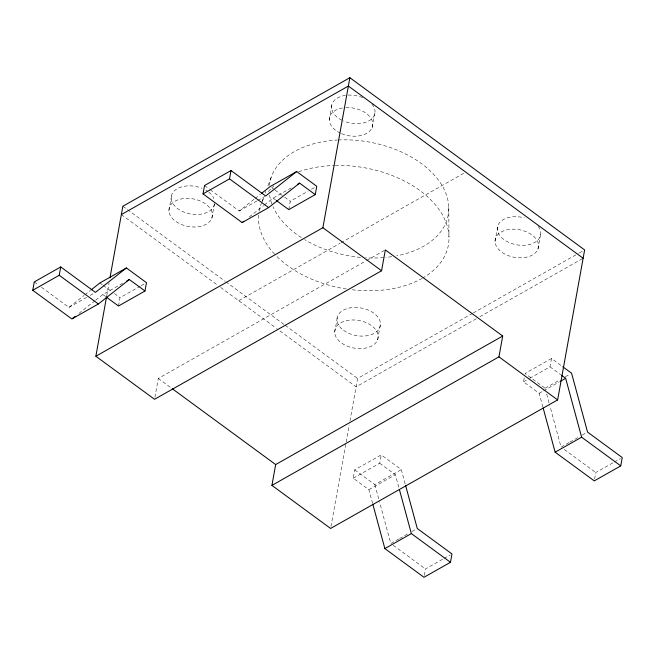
<?xml version="1.0" encoding="UTF-8"?>
<svg xmlns="http://www.w3.org/2000/svg" width="655" height="655" viewBox="0 0 655 655"><rect width="100%" height="100%" fill="white"/><g stroke="black" fill="none" stroke-linecap="round" stroke-linejoin="round"><path stroke-width="0.49" stroke-dasharray="3.27 2.46" d="M106.708 295.962L109.057 282.903M118.498 306.008L119.996 297.673L140.301 286.178M168.908 210.607L171.806 194.51M154.907 397.307L158.297 378.459L365.744 261.017M211.794 218.32A21.975 14.009 10.2 0 0 184.694 198.44A21.975 14.009 10.2 0 0 175.54 221.234A21.975 14.009 10.2 0 0 211.794 218.32L214.693 202.223M288.765 209.608L290.263 201.273L307.924 191.276M329.244 119.832L332.142 103.727M334.697 332.224L337.595 316.128M372.138 127.545L375.028 111.448M330.971 526.44L345.971 443.05M346.151 442.051L349.23 424.972M349.95 420.952L357.597 378.459L472.443 313.434M377.583 339.945A21.975 14.009 10.2 0 0 350.474 320.058A21.975 14.009 10.2 0 0 341.329 342.852A21.975 14.009 10.2 0 0 377.583 339.945L380.481 323.848M372.621 503.441L368.888 489.694L353.241 478.216L354.74 469.881L381.226 454.889L401.31 469.619L405.298 484.34M353.241 478.216L379.728 463.224L381.226 454.889M424.325 575.434L425.488 568.949L443.148 558.952M495.033 241.449L497.931 225.353M537.919 249.17A21.975 14.009 10.2 0 0 510.818 229.283A21.975 14.009 10.2 0 0 501.665 252.077A21.975 14.009 10.2 0 0 537.919 249.17L540.817 233.065M542.889 407.033L539.163 393.295L523.509 381.816L524.68 375.34M529.69 378.32L549.995 366.825L551.502 358.49L561.941 366.145M594.601 479.034L595.763 472.55L613.424 462.553M262.041 201.486L263.793 196.86M265.193 193.159L265.897 191.309M268.001 185.758L271.866 175.581M41.511 287.267L68.947 307.392L84.028 295.479M84.822 294.856L90.382 290.468M79.018 313.327L94.901 300.792M95.695 300.17L102.843 294.529L123.148 283.034M210.173 189.68L239.214 210.984L254.304 199.079M255.098 198.449L260.657 194.068M249.293 216.928L263.588 205.645M264.383 205.023L273.119 198.129L292.539 187.133M68.947 307.392L86.599 297.395M90.136 295.389L94.549 292.891M239.214 210.984L256.875 200.987M257.759 200.487L264.817 196.492M141.185 285.678L144.714 283.68M311.452 189.279L314.99 187.281M238.723 300.686L340.223 243.226M341.108 242.718L464.862 172.658M366.628 260.51L384.436 250.431M473.336 312.934L578.39 253.452M579.282 252.953L584.628 249.923M476.291 318.748L356.099 386.794L277.302 328.99M479.853 316.725L583.13 258.258M551.502 358.49L525.015 373.481L545.091 388.219L545.623 390.175M523.509 381.816L528.806 378.819M354.74 469.881L374.816 484.618L401.31 469.619M545.091 388.219L559.214 380.219M565.396 376.715L569.809 374.218M368.888 489.694L395.374 474.703L399.108 488.442M539.163 393.295L542.692 391.297M543.576 390.798L559.468 381.799M398.748 539L390.798 543.503L379.613 502.279M399.624 538.5L408.458 533.506M411.987 531.508L416.4 529.003M569.015 442.6L561.073 447.103L549.889 405.879M569.899 442.1L577.841 437.606M582.262 435.1L585.791 433.102M444.033 558.453L450.214 554.957M614.3 462.053L620.481 458.557M549.995 366.825L560.705 374.676M271.792 187.723L274.199 189.492M275.002 190.081L283.844 196.557M284.647 197.147L290.263 201.273M273.119 198.129L275.591 199.939M204.524 185.537L209.363 189.09M564.299 449.469L595.763 472.55M122.853 206.251L224.984 281.175M225.811 281.781L284.286 324.683M285.113 325.281L357.597 378.459M121.355 214.578L217.386 285.031M220.669 287.439L276.484 328.384M379.728 463.224L395.374 474.703M99.912 282.944L102.327 284.712M103.13 285.302L111.162 291.197M114.371 293.546L119.996 297.673M102.843 294.529L105.316 296.338M34.248 281.937L38.285 284.892M393.221 545.279L425.488 568.949M158.297 378.459L171.43 388.096M546.688 394.105L549.619 404.896M374.816 484.618L379.343 501.296M448.781 207.414L448.978 237.094M335.286 165.445A96.146 61.283 10.2 0 1 437.082 206.923A96.146 61.283 10.2 0 1 423.105 277.802M422.205 278.318A96.146 61.283 10.2 0 1 351.367 289.682M346.38 288.994A96.146 61.283 10.2 0 1 275.256 254.86M274.584 254.156A96.146 61.283 10.2 0 1 258.602 215.061M259.11 211.057A96.146 61.283 10.2 0 1 261.337 203.337M262.082 201.584A96.146 61.283 10.2 0 1 264.358 197.286M268.427 191.571A96.146 61.283 10.2 0 1 273.831 185.987M298.795 171.757A96.146 61.283 10.2 0 1 334.304 165.469M538.279 226.401A21.975 14.009 10.2 0 1 524.303 245.289A21.975 14.009 10.2 0 1 497.276 228.701A21.975 14.009 10.2 0 1 524.327 217.845M214.553 204.057A21.975 14.009 10.2 0 1 188.255 213.481A21.975 14.009 10.2 0 1 172.249 193.561A21.975 14.009 10.2 0 1 201.797 188.19M205.891 190.171A21.975 14.009 10.2 0 1 208.061 191.596M208.855 192.202A21.975 14.009 10.2 0 1 213.857 198.481M345.938 107.6A21.975 14.009 10.2 0 1 372.646 125.776A21.975 14.009 10.2 0 1 341.28 133.514M340.444 133.137A21.975 14.009 10.2 0 1 329.293 118.596A21.975 14.009 10.2 0 1 343.228 107.862M371.934 104.079A21.975 14.009 10.2 0 1 369.24 120.684A21.975 14.009 10.2 0 1 343.531 121.011M341.877 120.242A21.975 14.009 10.2 0 1 331.586 105.799A21.975 14.009 10.2 0 1 345.48 95.36M348.19 95.106A21.975 14.009 10.2 0 1 362.993 97.767M338.226 139.982A90.652 57.787 10.2 0 1 443.853 188.787A90.652 57.787 10.2 0 1 396.693 255.835M391.755 256.686A90.652 57.787 10.2 0 1 385.705 257.431M383.674 257.611A90.652 57.787 10.2 0 1 365.564 257.792M360.487 257.399A90.652 57.787 10.2 0 1 304.657 239.64M301.3 237.544A90.652 57.787 10.2 0 1 273.004 206.702M271.882 203.942A90.652 57.787 10.2 0 1 269.287 192.333M269.401 185.373A90.652 57.787 10.2 0 1 337.235 140.031M343.58 330.357A21.975 14.009 10.2 0 0 379.834 327.443A21.975 14.009 10.2 0 0 352.726 307.555A21.975 14.009 10.2 0 0 343.58 330.357"/><path stroke-width="0.98" d="M144.984 291.008L129.33 279.529L98.365 303.977L71.878 318.969L32.75 290.271L34.248 281.937L60.735 266.937L95.433 292.392L126.399 267.952L146.483 282.682L144.984 291.008L118.498 306.008L106.143 296.944M32.75 290.271L59.237 275.272L60.735 266.937M109.966 277.876L122.853 206.251L349.876 77.716L584.628 249.923L557.634 399.918L330.611 528.454L271.923 485.396L498.954 356.86L502.696 336.031L385.328 249.923L381.578 270.761L154.547 399.296L95.859 356.238L106.528 296.969M315.252 194.609L299.605 183.13L268.632 207.578L242.145 222.569L203.025 193.872L204.524 185.537L231.01 170.537L265.701 195.992L296.674 171.544L316.75 186.282L315.252 194.609L288.765 209.608L276.41 200.545M203.025 193.872L229.512 178.872L231.01 170.537M271.923 485.396L275.673 464.567L502.696 336.031M95.859 356.238L322.89 227.711L349.876 77.716M372.883 504.416L384.87 548.587L423.99 577.284L450.476 562.293L451.975 553.958L417.284 528.503L405.568 485.322M543.159 408.016L555.137 452.179L594.265 480.885L620.752 465.885L622.25 457.558L587.56 432.103L571.578 373.219L562.743 366.735M91.176 289.837L99.912 282.944L126.399 267.952M72.672 318.346L75.055 316.463M261.451 193.438L270.188 186.544L296.674 171.544M242.145 222.569L243.734 221.316M121.355 214.578L348.378 86.051L583.13 258.258M126.685 281.028L129.33 279.529M297.837 184.129L299.605 183.13M560.352 381.3L565.65 378.303L581.624 437.188L620.752 465.885M384.87 548.587L411.356 533.588L450.476 562.293M555.137 452.179L581.624 437.188M561.532 375.282L565.65 378.303M322.89 227.711L381.578 270.761M498.954 356.86L557.634 399.918M229.512 178.872L268.632 207.578M59.237 275.272L98.365 303.977M172.249 388.702L275.673 464.567M399.37 489.424L411.356 533.588"/></g></svg>
